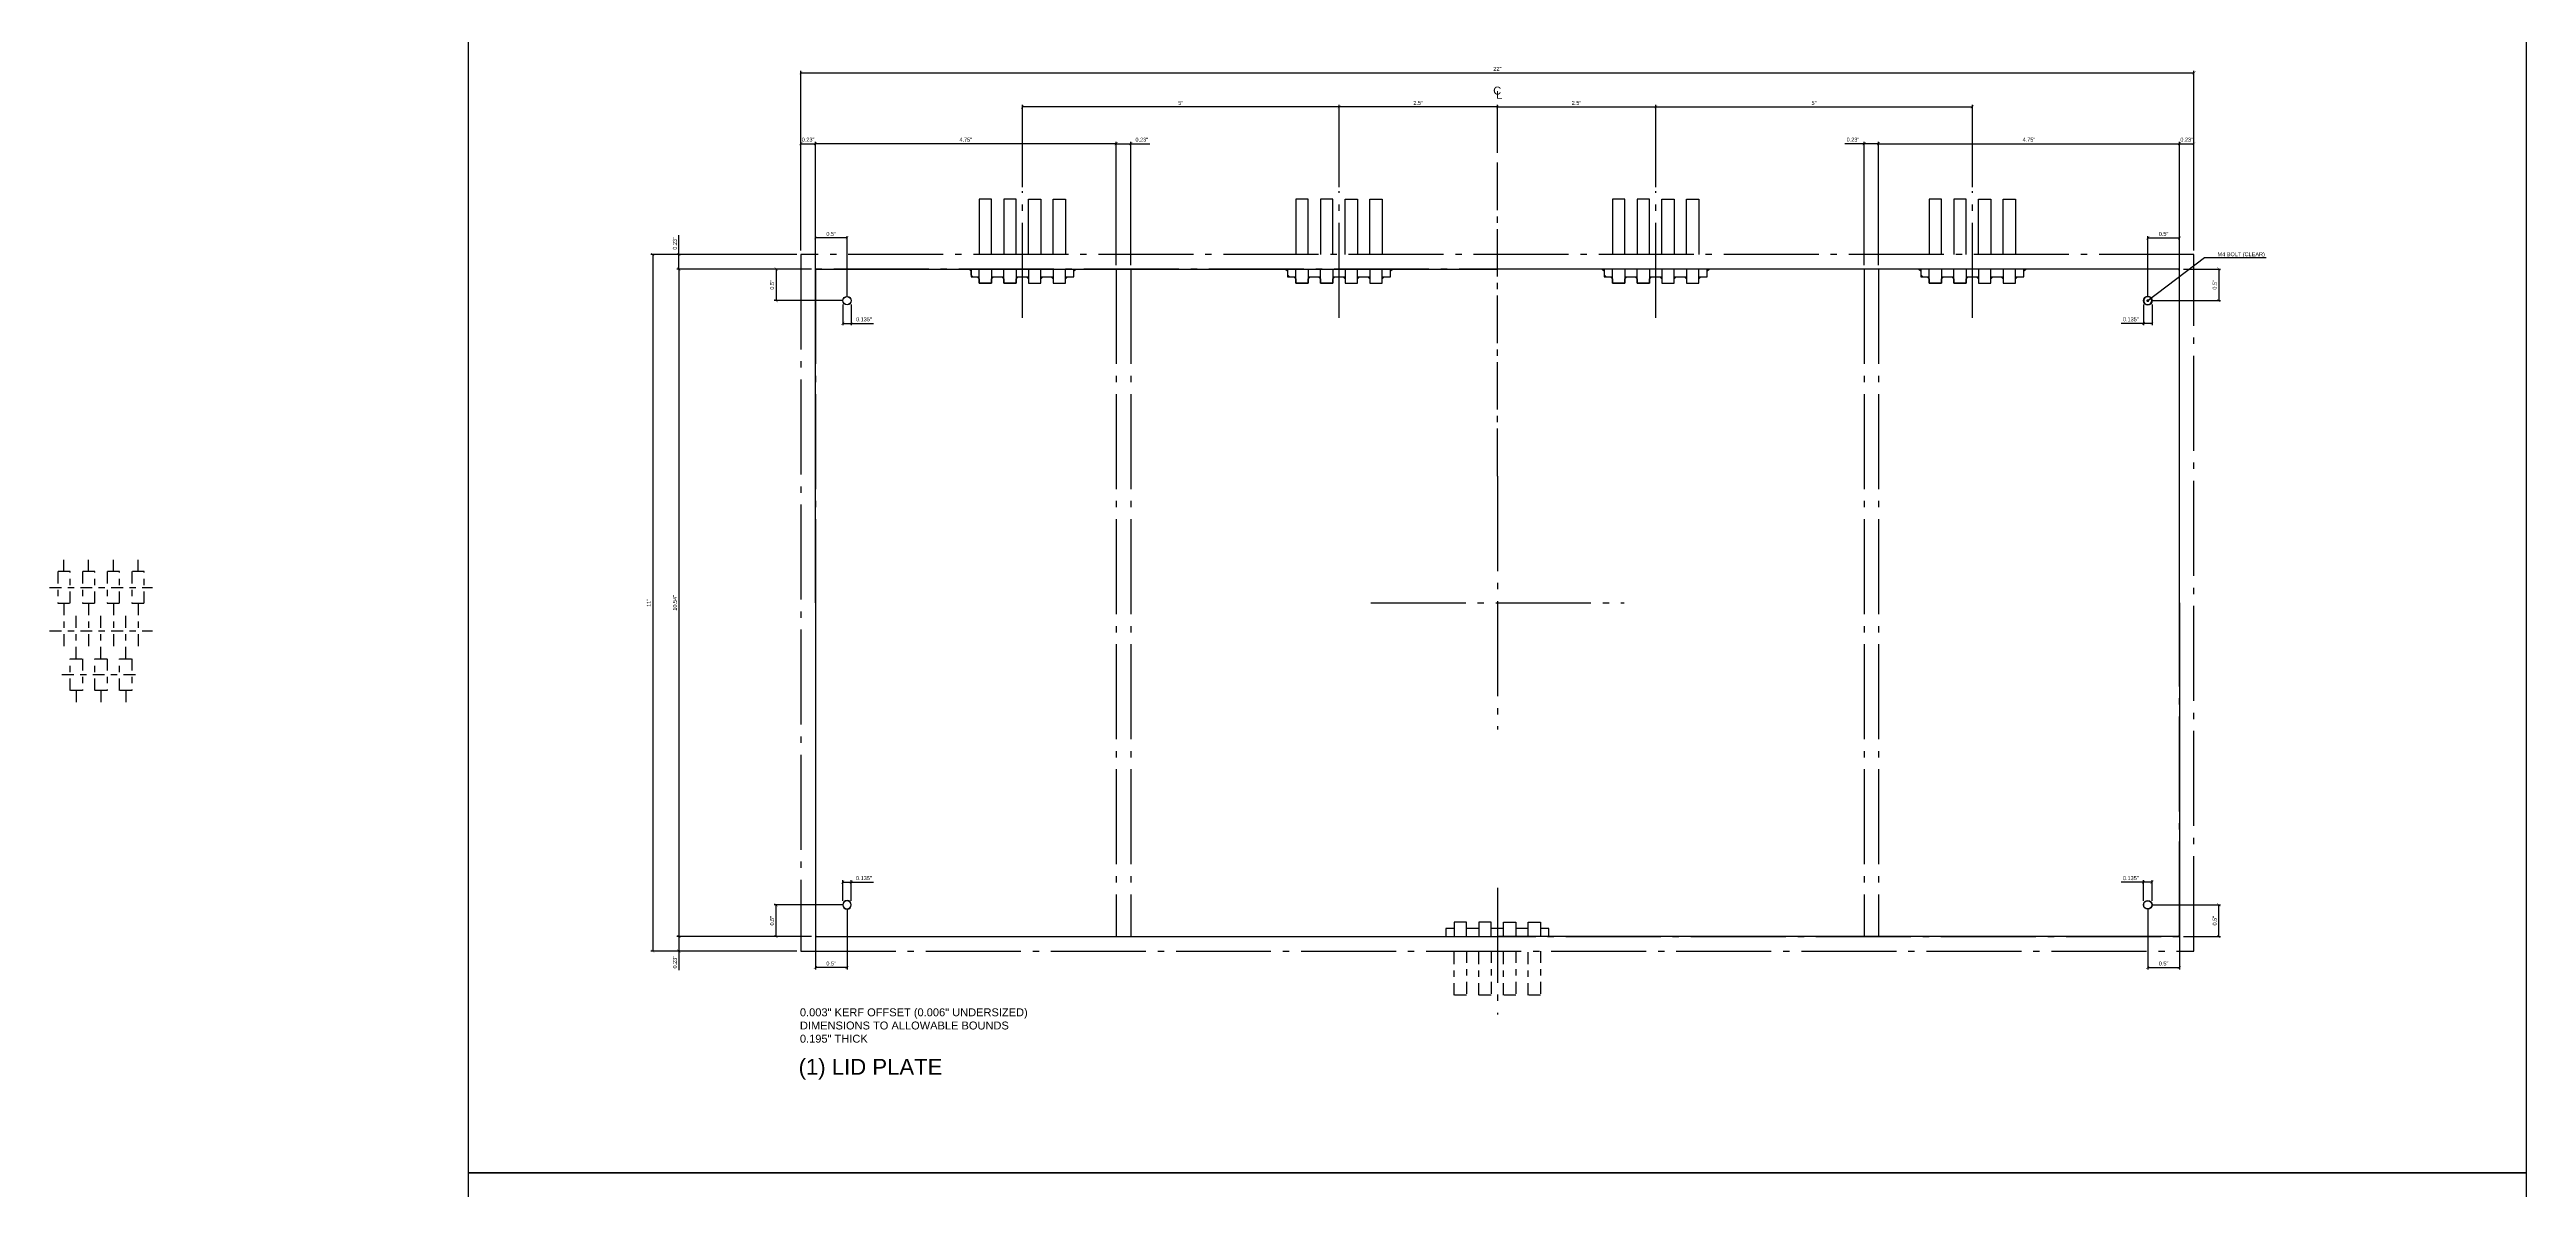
# Model space of a CAD drawing. Header units: inches. Extents: x -248 to 125, y -31 to 166.
# Drawn here: x -10.86 to 28.25, y 68.74 to 86.74 of the extents above; entities that cross this region are included whole.
import ezdxf

# ---------------------------------------------------------------- set-up
doc = ezdxf.new("R2010")
doc.units = ezdxf.units.IN
doc.header["$MEASUREMENT"] = 0
doc.linetypes.add('ACAD_ISO04W100', pattern=[30, 24, -3, 0, -3])
doc.layers.get('Defpoints').update_dxf_attribs({"color": 30})
doc.layers.add('ANNO', color=6, linetype='Continuous', lineweight=0)
doc.layers.add('CUT', color=1, linetype='Continuous')
doc.styles.get("Standard").update_dxf_attribs({"font": 'arial.ttf'})
doc.dimstyles.get("Standard").update_dxf_attribs({"dimtxt": 0.0625, "dimasz": 0.046875, "dimexe": 0.03125, "dimexo": 0.0625, "dimgap": 0.03125, "dimtad": 1, "dimdec": 4, "dimdsep": 46, "dimtxsty": 'Standard', "dimblk": 'ARCHTICK', "dimcen": 0.09, "dimadec": 0, "dimazin": 0, "dimtfac": 1, "dimtdec": 4, "dimtofl": 0, "dimtmove": 0, "dimatfit": 3, "dimldrblk": 'DOT', "dimfxl": 1, "dimtolj": 1, "dimtzin": 0, "dimarcsym": 0})

# ---------------------------------------------------------------- blocks, each defined once
blk = doc.blocks.new('TopLid_Quarter')
at = {"layer": 'CUT'}
blk.add_lwpolyline([(-10.77, 0), (-10.77, 5.23875, -0.41421356), (-10.73875, 5.27), (0, 5.27)], format="xyb", dxfattribs=at)
blk.add_circle((-10.27, 4.77), 0.0645, dxfattribs=at)
at = {"layer": 'Defpoints'}
blk.add_circle((-10.27, 4.77), 0.0675, dxfattribs=at)
blk = doc.blocks.new('TopLid')
at = {"layer": 'CUT'}
for points in [[(-8.34375, 5.27), (-8.3125, 5.23875), (-8.3125, 5.17625), (-8.28125, 5.145), (-8.21375, 5.145), (-8.1825, 5.11375), (-8.1825, 5.045), (-7.9875, 5.045), (-7.9875, 5.11375), (-7.95625, 5.145), (-7.82375, 5.145), (-7.7925, 5.11375), (-7.7925, 5.045), (-7.5975, 5.045), (-7.5975, 5.11375), (-7.56625, 5.145), (-7.43375, 5.145), (-7.4025, 5.11375), (-7.4025, 5.045), (-7.2075, 5.045), (-7.2075, 5.11375), (-7.17625, 5.145), (-7.04375, 5.145), (-7.0125, 5.11375), (-7.0125, 5.045), (-6.8175, 5.045), (-6.8175, 5.11375), (-6.78625, 5.145), (-6.6875, 5.145), (-6.6875, 5.23875), (-6.65625, 5.27)], [(-3.34375, 5.27), (-3.3125, 5.23875), (-3.3125, 5.17625), (-3.28125, 5.145), (-3.21375, 5.145), (-3.1825, 5.11375), (-3.1825, 5.045), (-2.9875, 5.045), (-2.9875, 5.11375), (-2.95625, 5.145), (-2.82375, 5.145), (-2.7925, 5.11375), (-2.7925, 5.045), (-2.5975, 5.045), (-2.5975, 5.11375), (-2.56625, 5.145), (-2.43375, 5.145), (-2.4025, 5.11375), (-2.4025, 5.045), (-2.2075, 5.045), (-2.2075, 5.11375), (-2.17625, 5.145), (-2.04375, 5.145), (-2.0125, 5.11375), (-2.0125, 5.045), (-1.8175, 5.045), (-1.8175, 5.11375), (-1.78625, 5.145), (-1.6875, 5.145), (-1.6875, 5.23875), (-1.65625, 5.27)], [(1.65625, 5.27), (1.6875, 5.23875), (1.6875, 5.17625), (1.71875, 5.145), (1.78625, 5.145), (1.8175, 5.11375), (1.8175, 5.045), (2.0125, 5.045), (2.0125, 5.11375), (2.04375, 5.145), (2.17625, 5.145), (2.2075, 5.11375), (2.2075, 5.045), (2.4025, 5.045), (2.4025, 5.11375), (2.43375, 5.145), (2.56625, 5.145), (2.5975, 5.11375), (2.5975, 5.045), (2.7925, 5.045), (2.7925, 5.11375), (2.82375, 5.145), (2.95625, 5.145), (2.9875, 5.11375), (2.9875, 5.045), (3.1825, 5.045), (3.1825, 5.11375), (3.21375, 5.145), (3.3125, 5.145), (3.3125, 5.23875), (3.34375, 5.27)], [(6.65625, 5.27), (6.6875, 5.23875), (6.6875, 5.17625), (6.71875, 5.145), (6.78625, 5.145), (6.8175, 5.11375), (6.8175, 5.045), (7.0125, 5.045), (7.0125, 5.11375), (7.04375, 5.145), (7.17625, 5.145), (7.2075, 5.11375), (7.2075, 5.045), (7.4025, 5.045), (7.4025, 5.11375), (7.43375, 5.145), (7.56625, 5.145), (7.5975, 5.11375), (7.5975, 5.045), (7.7925, 5.045), (7.7925, 5.11375), (7.82375, 5.145), (7.95625, 5.145), (7.9875, 5.11375), (7.9875, 5.045), (8.1825, 5.045), (8.1825, 5.11375), (8.21375, 5.145), (8.3125, 5.145), (8.3125, 5.23875), (8.34375, 5.27)]]:
    blk.add_lwpolyline(points, dxfattribs=at)
blk.add_blockref('TopLid_Quarter', (0, 0))
at = {"xscale": -1}
blk.add_blockref('TopLid_Quarter', (0, 0), dxfattribs=at)
at = {"xscale": -1, "rotation": 180}
blk.add_blockref('TopLid_Quarter', (0, 0), dxfattribs=at)
at = {"rotation": 180}
blk.add_blockref('TopLid_Quarter', (0, 0), dxfattribs=at)
blk = doc.blocks.new('Hinge_Elev')
at = {"layer": 'Defpoints', "linetype": 'ACAD_ISO04W100', "ltscale": 0.007812}
for p, q in [((-0.585, 0.9375), (-0.585, 1.1875)), ((-0.195, 0.9375), (-0.195, 1.1875)), ((0.195, 0.9375), (0.195, 1.1875)), ((0.585, 0.9375), (0.585, 1.1875)), ((-0.8125, 0.6875), (0.8125, 0.6875)), ((-0.585, 0.4375), (-0.585, -0.325)), ((-0.195, 0.4375), (-0.195, -0.325)), ((0.195, 0.4375), (0.195, -0.325)), ((0.585, 0.4375), (0.585, -0.325)), ((-0.8125, 0), (0.8125, 0)), ((-0.39, -0.4375), (-0.39, 0.325)), ((0, -0.4375), (0, 0.325)), ((0.39, -0.4375), (0.39, 0.325)), ((-0.6175, -0.6875), (0.6175, -0.6875)), ((-0.39, -0.9375), (-0.39, -1.1875)), ((0, -0.9375), (0, -1.1875)), ((0.39, -0.9375), (0.39, -1.1875))]:
    blk.add_line(p, q, dxfattribs=at)
for points in [[(-0.6825, 0.4375), (-0.4875, 0.4375), (-0.4875, 0.9375), (-0.6825, 0.9375), (-0.6825, 0.4375)], [(-0.2925, 0.4375), (-0.0975, 0.4375), (-0.0975, 0.9375), (-0.2925, 0.9375), (-0.2925, 0.4375)], [(0.0975, 0.4375), (0.2925, 0.4375), (0.2925, 0.9375), (0.0975, 0.9375), (0.0975, 0.4375)], [(0.4875, 0.4375), (0.6825, 0.4375), (0.6825, 0.9375), (0.4875, 0.9375), (0.4875, 0.4375)], [(-0.4875, -0.4375), (-0.2925, -0.4375), (-0.2925, -0.9375), (-0.4875, -0.9375), (-0.4875, -0.4375)], [(-0.0975, -0.4375), (0.0975, -0.4375), (0.0975, -0.9375), (-0.0975, -0.9375), (-0.0975, -0.4375)], [(0.2925, -0.4375), (0.4875, -0.4375), (0.4875, -0.9375), (0.2925, -0.9375), (0.2925, -0.4375)]]:
    blk.add_lwpolyline(points, dxfattribs=at)
blk = doc.blocks.new('Hinge_Plan')
at = {"layer": 'Defpoints', "linetype": 'ACAD_ISO04W100', "ltscale": 0.0625}
blk.add_line((0, -1), (0, 1), dxfattribs=at)
at = {"layer": 'Defpoints'}
for p, q in [((-0.812, -0.23), (-0.812, -0.355)), ((-0.812, -0.355), (-0.683, -0.355)), ((-0.488, -0.355), (-0.293, -0.355)), ((-0.098, -0.355), (0.097, -0.355)), ((0.292, -0.355), (0.487, -0.355)), ((0.682, -0.355), (0.813, -0.355)), ((0.813, -0.355), (0.813, -0.23))]:
    blk.add_line(p, q, dxfattribs=at)
for points in [[(-0.488, 0), (-0.488, 0.873), (-0.683, 0.873), (-0.683, 0)], [(-0.098, 0), (-0.098, 0.873), (-0.293, 0.873), (-0.293, 0)], [(0.097, 0), (0.097, 0.873), (0.292, 0.873), (0.292, 0)], [(0.487, 0), (0.487, 0.873), (0.682, 0.873), (0.682, 0)], [(-0.488, -0.23), (-0.488, -0.455), (-0.683, -0.455), (-0.683, -0.23)], [(-0.098, -0.23), (-0.098, -0.455), (-0.293, -0.455), (-0.293, -0.23)], [(0.097, -0.23), (0.097, -0.455), (0.292, -0.455), (0.292, -0.23)], [(0.487, -0.23), (0.487, -0.455), (0.682, -0.455), (0.682, -0.23)]]:
    blk.add_lwpolyline(points, dxfattribs=at)
blk = doc.blocks.new('Clasp_Plan')
at = {"layer": 'Defpoints', "linetype": 'ACAD_ISO04W100', "ltscale": 0.0625}
blk.add_line((0, 1), (0, -1), dxfattribs=at)
at = {"layer": 'Defpoints'}
for p, q in [((-0.683, 0.355), (-0.813, 0.355)), ((-0.813, 0.355), (-0.813, 0.23)), ((-0.293, 0.355), (-0.488, 0.355)), ((0.097, 0.355), (-0.098, 0.355)), ((0.487, 0.355), (0.292, 0.355)), ((0.812, 0.355), (0.682, 0.355)), ((0.812, 0.23), (0.812, 0.355))]:
    blk.add_line(p, q, dxfattribs=at)
for points in [[(-0.488, 0.23), (-0.488, 0.455), (-0.683, 0.455), (-0.683, 0.23)], [(-0.098, 0.23), (-0.098, 0.455), (-0.293, 0.455), (-0.293, 0.23)], [(0.097, 0.23), (0.097, 0.455), (0.292, 0.455), (0.292, 0.23)], [(0.487, 0.23), (0.487, 0.455), (0.682, 0.455), (0.682, 0.23)]]:
    blk.add_lwpolyline(points, dxfattribs=at)
at = {"layer": 'Defpoints', "linetype": 'ACAD_ISO04W100', "ltscale": 0.007812}
for points in [[(-0.488, 0), (-0.488, -0.695), (-0.683, -0.695), (-0.683, 0)], [(-0.098, 0), (-0.098, -0.695), (-0.293, -0.695), (-0.293, 0)], [(0.292, 0), (0.292, -0.695), (0.097, -0.695), (0.097, 0)], [(0.682, 0), (0.682, -0.695), (0.487, -0.695), (0.487, 0)]]:
    blk.add_lwpolyline(points, dxfattribs=at)
blk = doc.blocks.new('BoxOutline')
at = {"layer": 'Defpoints', "linetype": 'ACAD_ISO04W100', "ltscale": 0.0625}
for p, q in [((-17.02, -0.23), (-17.02, -10.77)), ((-16.79, -0.23), (-16.79, -10.77)), ((-5.21, -0.23), (-5.21, -10.77)), ((-4.98, -0.23), (-4.98, -10.77)), ((-11, -3.5), (-11, -7.5)), ((-13, -5.5), (-9, -5.5))]:
    blk.add_line(p, q, dxfattribs=at)
for points in [[(-22, -11), (0, -11), (0, 0), (-22, 0)], [(-21.77, -10.77), (-0.23, -10.77), (-0.23, -0.23), (-21.77, -0.23)]]:
    blk.add_lwpolyline(points, close=True, dxfattribs=at)
for name, p in [('Hinge_Plan', (-18.5, 0)), ('Hinge_Plan', (-13.5, 0)), ('Hinge_Plan', (-8.5, 0)), ('Hinge_Plan', (-3.5, 0)), ('Clasp_Plan', (-11, -11))]:
    blk.add_blockref(name, p)
blk = doc.blocks.new('_ArchTick')
at = {"color": 0, "linetype": 'ByBlock', "const_width": 0.15}
blk.add_lwpolyline([(-0.5, -0.5), (0.5, 0.5)], dxfattribs=at)
blk = doc.blocks.new('_Dot')
at = {"color": 0, "linetype": 'ByBlock', "lineweight": -2}
blk.add_line((-0.5, 0), (-1, 0), dxfattribs=at)
at = {"color": 0, "linetype": 'ByBlock', "const_width": 0.5}
blk.add_lwpolyline([(-0.25, 0, 1), (0.25, 0, 1)], format="xyb", close=True, dxfattribs=at)
blk = doc.blocks.new('*D974')
at = {"layer": 'ANNO', "color": 0, "lineweight": -2, "transparency": 16777216}
for p, q in [((22.27, 82.832), (22.27, 83.791)), ((22.27, 83.76), (22.77, 83.76)), ((22.77, 82.832), (22.77, 83.791))]:
    blk.add_line(p, q, dxfattribs=at)
at = {"layer": 'Defpoints', "color": 0, "transparency": 16777216}
for p in [(22.77, 83.76), (22.27, 82.77), (22.77, 82.77)]:
    blk.add_point(p, dxfattribs=at)
at = {"layer": 'ANNO', "color": 0, "lineweight": -2, "transparency": 16777216, "xscale": 0.046875, "yscale": 0.046875, "zscale": 0.046875, "rotation": 180}
blk.add_blockref('_ArchTick', (22.27, 83.76), dxfattribs=at)
at = {"layer": 'ANNO', "color": 0, "lineweight": -2, "transparency": 16777216, "xscale": 0.046875, "yscale": 0.046875, "zscale": 0.046875}
blk.add_blockref('_ArchTick', (22.77, 83.76), dxfattribs=at)
at = {"layer": 'ANNO', "color": 0, "transparency": 16777216, "insert": (22.52, 83.823), "char_height": 0.0625, "attachment_point": 5}
blk.add_mtext('\\A1;0.5"', dxfattribs=at)
blk = doc.blocks.new('*D973')
at = {"layer": 'ANNO', "color": 0, "lineweight": -2, "transparency": 16777216}
for p, q in [((22.832, 83.27), (23.421, 83.27)), ((23.39, 83.27), (23.39, 82.77)), ((22.332, 82.77), (23.421, 82.77))]:
    blk.add_line(p, q, dxfattribs=at)
at = {"layer": 'Defpoints', "color": 0, "transparency": 16777216}
for p in [(22.77, 83.27), (22.27, 82.77), (23.39, 82.77)]:
    blk.add_point(p, dxfattribs=at)
at = {"layer": 'ANNO', "color": 0, "lineweight": -2, "transparency": 16777216, "xscale": 0.046875, "yscale": 0.046875, "zscale": 0.046875}
for p, rotation in [((23.39, 83.27), 90), ((23.39, 82.77), 270)]:
    blk.add_blockref('_ArchTick', p, dxfattribs=dict(at, rotation=rotation))
at = {"layer": 'ANNO', "color": 0, "transparency": 16777216, "insert": (23.327, 83.02), "char_height": 0.0625, "attachment_point": 5, "rotation": 90}
blk.add_mtext('\\A1;0.5"', dxfattribs=at)
blk = doc.blocks.new('*D976')
at = {"layer": 'ANNO', "color": 0, "lineweight": -2, "transparency": 16777216}
for p, q in [((22.202, 82.707), (22.202, 82.381)), ((22.337, 82.707), (22.337, 82.381)), ((22.202, 82.412), (21.851, 82.412)), ((22.337, 82.412), (22.202, 82.412))]:
    blk.add_line(p, q, dxfattribs=at)
at = {"layer": 'Defpoints', "color": 0, "transparency": 16777216}
for p in [(22.202, 82.77), (22.337, 82.77), (22.202, 82.412)]:
    blk.add_point(p, dxfattribs=at)
at = {"layer": 'ANNO', "color": 0, "lineweight": -2, "transparency": 16777216, "xscale": 0.046875, "yscale": 0.046875, "zscale": 0.046875, "rotation": 180}
blk.add_blockref('_ArchTick', (22.202, 82.412), dxfattribs=at)
at = {"layer": 'ANNO', "color": 0, "lineweight": -2, "transparency": 16777216, "xscale": 0.046875, "yscale": 0.046875, "zscale": 0.046875}
blk.add_blockref('_ArchTick', (22.337, 82.412), dxfattribs=at)
at = {"layer": 'ANNO', "color": 0, "transparency": 16777216, "insert": (22.003, 82.475), "char_height": 0.0625, "attachment_point": 5}
blk.add_mtext('\\A1;0.135"', dxfattribs=at)
blk = doc.blocks.new('*D977')
at = {"layer": 'ANNO', "color": 0, "lineweight": -2, "transparency": 16777216}
for p, q in [((1.23, 82.832), (1.23, 83.791)), ((1.73, 83.76), (1.23, 83.76)), ((1.73, 82.832), (1.73, 83.791))]:
    blk.add_line(p, q, dxfattribs=at)
at = {"layer": 'Defpoints', "color": 0, "transparency": 16777216}
for p in [(1.23, 83.76), (1.23, 82.77), (1.73, 82.77)]:
    blk.add_point(p, dxfattribs=at)
at = {"layer": 'ANNO', "color": 0, "lineweight": -2, "transparency": 16777216, "xscale": 0.046875, "yscale": 0.046875, "zscale": 0.046875, "rotation": 180}
blk.add_blockref('_ArchTick', (1.23, 83.76), dxfattribs=at)
at = {"layer": 'ANNO', "color": 0, "lineweight": -2, "transparency": 16777216, "xscale": 0.046875, "yscale": 0.046875, "zscale": 0.046875}
blk.add_blockref('_ArchTick', (1.73, 83.76), dxfattribs=at)
at = {"layer": 'ANNO', "color": 0, "transparency": 16777216, "insert": (1.48, 83.823), "char_height": 0.0625, "attachment_point": 5}
blk.add_mtext('\\A1;0.5"', dxfattribs=at)
blk = doc.blocks.new('*D978')
at = {"layer": 'ANNO', "color": 0, "lineweight": -2, "transparency": 16777216}
for p, q in [((1.168, 83.27), (0.579, 83.27)), ((0.61, 83.27), (0.61, 82.77)), ((1.668, 82.77), (0.579, 82.77))]:
    blk.add_line(p, q, dxfattribs=at)
at = {"layer": 'Defpoints', "color": 0, "transparency": 16777216}
for p in [(1.23, 83.27), (0.61, 82.77), (1.73, 82.77)]:
    blk.add_point(p, dxfattribs=at)
at = {"layer": 'ANNO', "color": 0, "lineweight": -2, "transparency": 16777216, "xscale": 0.046875, "yscale": 0.046875, "zscale": 0.046875}
for p, rotation in [((0.61, 83.27), 90), ((0.61, 82.77), 270)]:
    blk.add_blockref('_ArchTick', p, dxfattribs=dict(at, rotation=rotation))
at = {"layer": 'ANNO', "color": 0, "transparency": 16777216, "insert": (0.547, 83.02), "char_height": 0.0625, "attachment_point": 5, "rotation": 90}
blk.add_mtext('\\A1;0.5"', dxfattribs=at)
blk = doc.blocks.new('*D979')
at = {"layer": 'ANNO', "color": 0, "lineweight": -2, "transparency": 16777216}
for p, q in [((1.663, 82.707), (1.663, 82.381)), ((1.798, 82.707), (1.798, 82.381)), ((1.663, 82.412), (1.798, 82.412)), ((1.798, 82.412), (2.149, 82.412))]:
    blk.add_line(p, q, dxfattribs=at)
at = {"layer": 'Defpoints', "color": 0, "transparency": 16777216}
for p in [(1.663, 82.77), (1.798, 82.77), (1.798, 82.412)]:
    blk.add_point(p, dxfattribs=at)
at = {"layer": 'ANNO', "color": 0, "lineweight": -2, "transparency": 16777216, "xscale": 0.046875, "yscale": 0.046875, "zscale": 0.046875, "rotation": 180}
blk.add_blockref('_ArchTick', (1.663, 82.412), dxfattribs=at)
at = {"layer": 'ANNO', "color": 0, "lineweight": -2, "transparency": 16777216, "xscale": 0.046875, "yscale": 0.046875, "zscale": 0.046875}
blk.add_blockref('_ArchTick', (1.798, 82.412), dxfattribs=at)
at = {"layer": 'ANNO', "color": 0, "transparency": 16777216, "insert": (1.997, 82.475), "char_height": 0.0625, "attachment_point": 5}
blk.add_mtext('\\A1;0.135"', dxfattribs=at)
blk = doc.blocks.new('*D980')
at = {"layer": 'ANNO', "color": 0, "lineweight": -2, "transparency": 16777216}
for p, q in [((22.27, 73.168), (22.27, 72.209)), ((22.77, 73.168), (22.77, 72.209)), ((22.27, 72.24), (22.77, 72.24))]:
    blk.add_line(p, q, dxfattribs=at)
at = {"layer": 'Defpoints', "color": 0, "transparency": 16777216}
for p in [(22.27, 73.23), (22.77, 73.23), (22.77, 72.24)]:
    blk.add_point(p, dxfattribs=at)
at = {"layer": 'ANNO', "color": 0, "lineweight": -2, "transparency": 16777216, "xscale": 0.046875, "yscale": 0.046875, "zscale": 0.046875, "rotation": 180}
blk.add_blockref('_ArchTick', (22.27, 72.24), dxfattribs=at)
at = {"layer": 'ANNO', "color": 0, "lineweight": -2, "transparency": 16777216, "xscale": 0.046875, "yscale": 0.046875, "zscale": 0.046875}
blk.add_blockref('_ArchTick', (22.77, 72.24), dxfattribs=at)
at = {"layer": 'ANNO', "color": 0, "transparency": 16777216, "insert": (22.52, 72.303), "char_height": 0.0625, "attachment_point": 5}
blk.add_mtext('\\A1;0.5"', dxfattribs=at)
blk = doc.blocks.new('*D981')
at = {"layer": 'ANNO', "color": 0, "lineweight": -2, "transparency": 16777216}
for p, q in [((22.332, 73.23), (23.421, 73.23)), ((23.39, 72.73), (23.39, 73.23)), ((22.832, 72.73), (23.421, 72.73))]:
    blk.add_line(p, q, dxfattribs=at)
at = {"layer": 'Defpoints', "color": 0, "transparency": 16777216}
for p in [(22.27, 73.23), (23.39, 73.23), (22.77, 72.73)]:
    blk.add_point(p, dxfattribs=at)
at = {"layer": 'ANNO', "color": 0, "lineweight": -2, "transparency": 16777216, "xscale": 0.046875, "yscale": 0.046875, "zscale": 0.046875}
for p, rotation in [((23.39, 73.23), 90), ((23.39, 72.73), 270)]:
    blk.add_blockref('_ArchTick', p, dxfattribs=dict(at, rotation=rotation))
at = {"layer": 'ANNO', "color": 0, "transparency": 16777216, "insert": (23.327, 72.98), "char_height": 0.0625, "attachment_point": 5, "rotation": 90}
blk.add_mtext('\\A1;0.5"', dxfattribs=at)
blk = doc.blocks.new('*D982')
at = {"layer": 'ANNO', "color": 0, "lineweight": -2, "transparency": 16777216}
for p, q in [((22.202, 73.588), (21.851, 73.588)), ((22.202, 73.293), (22.202, 73.619)), ((22.337, 73.588), (22.202, 73.588)), ((22.337, 73.293), (22.337, 73.619))]:
    blk.add_line(p, q, dxfattribs=at)
at = {"layer": 'Defpoints', "color": 0, "transparency": 16777216}
for p in [(22.202, 73.588), (22.202, 73.23), (22.337, 73.23)]:
    blk.add_point(p, dxfattribs=at)
at = {"layer": 'ANNO', "color": 0, "lineweight": -2, "transparency": 16777216, "xscale": 0.046875, "yscale": 0.046875, "zscale": 0.046875, "rotation": 180}
blk.add_blockref('_ArchTick', (22.202, 73.588), dxfattribs=at)
at = {"layer": 'ANNO', "color": 0, "lineweight": -2, "transparency": 16777216, "xscale": 0.046875, "yscale": 0.046875, "zscale": 0.046875}
blk.add_blockref('_ArchTick', (22.337, 73.588), dxfattribs=at)
at = {"layer": 'ANNO', "color": 0, "transparency": 16777216, "insert": (22.003, 73.651), "char_height": 0.0625, "attachment_point": 5}
blk.add_mtext('\\A1;0.135"', dxfattribs=at)
blk = doc.blocks.new('*D983')
at = {"layer": 'ANNO', "color": 0, "lineweight": -2, "transparency": 16777216}
for p, q in [((1.23, 73.168), (1.23, 72.209)), ((1.73, 73.168), (1.73, 72.209)), ((1.73, 72.24), (1.23, 72.24))]:
    blk.add_line(p, q, dxfattribs=at)
at = {"layer": 'Defpoints', "color": 0, "transparency": 16777216}
for p in [(1.23, 73.23), (1.73, 73.23), (1.23, 72.24)]:
    blk.add_point(p, dxfattribs=at)
at = {"layer": 'ANNO', "color": 0, "lineweight": -2, "transparency": 16777216, "xscale": 0.046875, "yscale": 0.046875, "zscale": 0.046875, "rotation": 180}
blk.add_blockref('_ArchTick', (1.23, 72.24), dxfattribs=at)
at = {"layer": 'ANNO', "color": 0, "lineweight": -2, "transparency": 16777216, "xscale": 0.046875, "yscale": 0.046875, "zscale": 0.046875}
blk.add_blockref('_ArchTick', (1.73, 72.24), dxfattribs=at)
at = {"layer": 'ANNO', "color": 0, "transparency": 16777216, "insert": (1.48, 72.303), "char_height": 0.0625, "attachment_point": 5}
blk.add_mtext('\\A1;0.5"', dxfattribs=at)
blk = doc.blocks.new('*D984')
at = {"layer": 'ANNO', "color": 0, "lineweight": -2, "transparency": 16777216}
for p, q in [((1.668, 73.23), (0.579, 73.23)), ((0.61, 72.73), (0.61, 73.23)), ((1.168, 72.73), (0.579, 72.73))]:
    blk.add_line(p, q, dxfattribs=at)
at = {"layer": 'Defpoints', "color": 0, "transparency": 16777216}
for p in [(0.61, 73.23), (1.73, 73.23), (1.23, 72.73)]:
    blk.add_point(p, dxfattribs=at)
at = {"layer": 'ANNO', "color": 0, "lineweight": -2, "transparency": 16777216, "xscale": 0.046875, "yscale": 0.046875, "zscale": 0.046875}
for p, rotation in [((0.61, 73.23), 90), ((0.61, 72.73), 270)]:
    blk.add_blockref('_ArchTick', p, dxfattribs=dict(at, rotation=rotation))
at = {"layer": 'ANNO', "color": 0, "transparency": 16777216, "insert": (0.547, 72.98), "char_height": 0.0625, "attachment_point": 5, "rotation": 90}
blk.add_mtext('\\A1;0.5"', dxfattribs=at)
blk = doc.blocks.new('*D985')
at = {"layer": 'ANNO', "color": 0, "lineweight": -2, "transparency": 16777216}
for p, q in [((1.663, 73.293), (1.663, 73.619)), ((1.663, 73.588), (1.798, 73.588)), ((1.798, 73.293), (1.798, 73.619)), ((1.798, 73.588), (2.149, 73.588))]:
    blk.add_line(p, q, dxfattribs=at)
at = {"layer": 'Defpoints', "color": 0, "transparency": 16777216}
for p in [(1.798, 73.588), (1.663, 73.23), (1.798, 73.23)]:
    blk.add_point(p, dxfattribs=at)
at = {"layer": 'ANNO', "color": 0, "lineweight": -2, "transparency": 16777216, "xscale": 0.046875, "yscale": 0.046875, "zscale": 0.046875, "rotation": 180}
blk.add_blockref('_ArchTick', (1.663, 73.588), dxfattribs=at)
at = {"layer": 'ANNO', "color": 0, "lineweight": -2, "transparency": 16777216, "xscale": 0.046875, "yscale": 0.046875, "zscale": 0.046875}
blk.add_blockref('_ArchTick', (1.798, 73.588), dxfattribs=at)
at = {"layer": 'ANNO', "color": 0, "transparency": 16777216, "insert": (1.997, 73.651), "char_height": 0.0625, "attachment_point": 5}
blk.add_mtext('\\A1;0.135"', dxfattribs=at)
blk = doc.blocks.new('CL')
at = {"layer": 'ANNO', "char_height": 0.125, "attachment_point": 5, "rotation": 90}
for s, insert in [('C', (0.152, -0.003)), ('L', (0.219, 0.029))]:
    blk.add_mtext_dynamic_manual_height_columns(s, width=0.125, gutter_width=1, heights=[0], dxfattribs=dict(at, insert=insert))
blk = doc.blocks.new('*D1014')
at = {"layer": 'ANNO', "color": 0, "lineweight": -2, "transparency": 16777216}
for p, q in [((1, 83.562), (1, 86.398)), ((1, 86.367), (23, 86.367)), ((23, 83.562), (23, 86.398))]:
    blk.add_line(p, q, dxfattribs=at)
at = {"layer": 'Defpoints', "color": 0, "transparency": 16777216}
for p in [(23, 86.367), (1, 83.5), (23, 83.5)]:
    blk.add_point(p, dxfattribs=at)
at = {"layer": 'ANNO', "color": 0, "lineweight": -2, "transparency": 16777216, "xscale": 0.046875, "yscale": 0.046875, "zscale": 0.046875, "rotation": 180}
blk.add_blockref('_ArchTick', (1, 86.367), dxfattribs=at)
at = {"layer": 'ANNO', "color": 0, "lineweight": -2, "transparency": 16777216, "xscale": 0.046875, "yscale": 0.046875, "zscale": 0.046875}
blk.add_blockref('_ArchTick', (23, 86.367), dxfattribs=at)
at = {"layer": 'ANNO', "color": 0, "transparency": 16777216, "insert": (12, 86.43), "char_height": 0.0625, "attachment_point": 5}
blk.add_mtext('\\A1;22"', dxfattribs=at)
blk = doc.blocks.new('*D1015')
at = {"layer": 'ANNO', "color": 0, "lineweight": -2, "transparency": 16777216}
for p, q in [((1, 83.562), (1, 85.28)), ((1.23, 83.332), (1.23, 85.28)), ((1, 85.249), (1.23, 85.249))]:
    blk.add_line(p, q, dxfattribs=at)
at = {"layer": 'Defpoints', "color": 0, "transparency": 16777216}
for p in [(1.23, 85.249), (1, 83.5), (1.23, 83.27)]:
    blk.add_point(p, dxfattribs=at)
at = {"layer": 'ANNO', "color": 0, "lineweight": -2, "transparency": 16777216, "xscale": 0.046875, "yscale": 0.046875, "zscale": 0.046875, "rotation": 180}
blk.add_blockref('_ArchTick', (1, 85.249), dxfattribs=at)
at = {"layer": 'ANNO', "color": 0, "lineweight": -2, "transparency": 16777216, "xscale": 0.046875, "yscale": 0.046875, "zscale": 0.046875}
blk.add_blockref('_ArchTick', (1.23, 85.249), dxfattribs=at)
at = {"layer": 'ANNO', "color": 0, "transparency": 16777216, "insert": (1.115, 85.312), "char_height": 0.0625, "attachment_point": 5}
blk.add_mtext('\\A1;0.23"', dxfattribs=at)
blk = doc.blocks.new('*D1008')
at = {"layer": 'ANNO', "color": 0, "lineweight": -2, "transparency": 16777216}
for p, q in [((22.77, 83.332), (22.77, 85.28)), ((23, 83.562), (23, 85.28)), ((22.77, 85.249), (23, 85.249))]:
    blk.add_line(p, q, dxfattribs=at)
at = {"layer": 'Defpoints', "color": 0, "transparency": 16777216}
for p in [(23, 85.249), (23, 83.5), (22.77, 83.27)]:
    blk.add_point(p, dxfattribs=at)
at = {"layer": 'ANNO', "color": 0, "lineweight": -2, "transparency": 16777216, "xscale": 0.046875, "yscale": 0.046875, "zscale": 0.046875, "rotation": 180}
blk.add_blockref('_ArchTick', (22.77, 85.249), dxfattribs=at)
at = {"layer": 'ANNO', "color": 0, "lineweight": -2, "transparency": 16777216, "xscale": 0.046875, "yscale": 0.046875, "zscale": 0.046875}
blk.add_blockref('_ArchTick', (23, 85.249), dxfattribs=at)
at = {"layer": 'ANNO', "color": 0, "transparency": 16777216, "insert": (22.885, 85.312), "char_height": 0.0625, "attachment_point": 5}
blk.add_mtext('\\A1;0.23"', dxfattribs=at)
blk = doc.blocks.new('*D1011')
at = {"layer": 'ANNO', "color": 0, "lineweight": -2, "transparency": 16777216}
for p, q in [((9.5, 84.562), (9.5, 85.86)), ((12, 85.829), (9.5, 85.829)), ((12, 85.105), (12, 85.86))]:
    blk.add_line(p, q, dxfattribs=at)
at = {"layer": 'Defpoints', "color": 0, "transparency": 16777216}
for p in [(9.5, 85.829), (12, 85.043), (9.5, 84.5)]:
    blk.add_point(p, dxfattribs=at)
at = {"layer": 'ANNO', "color": 0, "lineweight": -2, "transparency": 16777216, "xscale": 0.046875, "yscale": 0.046875, "zscale": 0.046875, "rotation": 180}
blk.add_blockref('_ArchTick', (9.5, 85.829), dxfattribs=at)
at = {"layer": 'ANNO', "color": 0, "lineweight": -2, "transparency": 16777216, "xscale": 0.046875, "yscale": 0.046875, "zscale": 0.046875}
blk.add_blockref('_ArchTick', (12, 85.829), dxfattribs=at)
at = {"layer": 'ANNO', "color": 0, "transparency": 16777216, "insert": (10.75, 85.892), "char_height": 0.0625, "attachment_point": 5}
blk.add_mtext('\\A1;2.5"', dxfattribs=at)
blk = doc.blocks.new('*D1012')
at = {"layer": 'ANNO', "color": 0, "lineweight": -2, "transparency": 16777216}
for p, q in [((4.5, 84.562), (4.5, 85.86)), ((9.5, 85.829), (4.5, 85.829)), ((9.5, 84.562), (9.5, 85.86))]:
    blk.add_line(p, q, dxfattribs=at)
at = {"layer": 'Defpoints', "color": 0, "transparency": 16777216}
for p in [(4.5, 85.829), (4.5, 84.5), (9.5, 84.5)]:
    blk.add_point(p, dxfattribs=at)
at = {"layer": 'ANNO', "color": 0, "lineweight": -2, "transparency": 16777216, "xscale": 0.046875, "yscale": 0.046875, "zscale": 0.046875, "rotation": 180}
blk.add_blockref('_ArchTick', (4.5, 85.829), dxfattribs=at)
at = {"layer": 'ANNO', "color": 0, "lineweight": -2, "transparency": 16777216, "xscale": 0.046875, "yscale": 0.046875, "zscale": 0.046875}
blk.add_blockref('_ArchTick', (9.5, 85.829), dxfattribs=at)
at = {"layer": 'ANNO', "color": 0, "transparency": 16777216, "insert": (7, 85.892), "char_height": 0.0625, "attachment_point": 5}
blk.add_mtext('\\A1;5"', dxfattribs=at)
blk = doc.blocks.new('*D1003')
at = {"layer": 'ANNO', "color": 0, "lineweight": -2, "transparency": 16777216}
for p, q in [((12, 85.105), (12, 85.86)), ((12, 85.829), (14.5, 85.829)), ((14.5, 84.562), (14.5, 85.86))]:
    blk.add_line(p, q, dxfattribs=at)
at = {"layer": 'Defpoints', "color": 0, "transparency": 16777216}
for p in [(14.5, 85.829), (12, 85.043), (14.5, 84.5)]:
    blk.add_point(p, dxfattribs=at)
at = {"layer": 'ANNO', "color": 0, "lineweight": -2, "transparency": 16777216, "xscale": 0.046875, "yscale": 0.046875, "zscale": 0.046875, "rotation": 180}
blk.add_blockref('_ArchTick', (12, 85.829), dxfattribs=at)
at = {"layer": 'ANNO', "color": 0, "lineweight": -2, "transparency": 16777216, "xscale": 0.046875, "yscale": 0.046875, "zscale": 0.046875}
blk.add_blockref('_ArchTick', (14.5, 85.829), dxfattribs=at)
at = {"layer": 'ANNO', "color": 0, "transparency": 16777216, "insert": (13.25, 85.892), "char_height": 0.0625, "attachment_point": 5}
blk.add_mtext('\\A1;2.5"', dxfattribs=at)
blk = doc.blocks.new('*D1004')
at = {"layer": 'ANNO', "color": 0, "lineweight": -2, "transparency": 16777216}
for p, q in [((14.5, 84.562), (14.5, 85.86)), ((14.5, 85.829), (19.5, 85.829)), ((19.5, 84.562), (19.5, 85.86))]:
    blk.add_line(p, q, dxfattribs=at)
at = {"layer": 'Defpoints', "color": 0, "transparency": 16777216}
for p in [(19.5, 85.829), (14.5, 84.5), (19.5, 84.5)]:
    blk.add_point(p, dxfattribs=at)
at = {"layer": 'ANNO', "color": 0, "lineweight": -2, "transparency": 16777216, "xscale": 0.046875, "yscale": 0.046875, "zscale": 0.046875, "rotation": 180}
blk.add_blockref('_ArchTick', (14.5, 85.829), dxfattribs=at)
at = {"layer": 'ANNO', "color": 0, "lineweight": -2, "transparency": 16777216, "xscale": 0.046875, "yscale": 0.046875, "zscale": 0.046875}
blk.add_blockref('_ArchTick', (19.5, 85.829), dxfattribs=at)
at = {"layer": 'ANNO', "color": 0, "transparency": 16777216, "insert": (17, 85.892), "char_height": 0.0625, "attachment_point": 5}
blk.add_mtext('\\A1;5"', dxfattribs=at)
blk = doc.blocks.new('*D1013')
at = {"layer": 'ANNO', "color": 0, "lineweight": -2, "transparency": 16777216}
for p, q in [((5.98, 83.332), (5.98, 85.28)), ((6.21, 83.332), (6.21, 85.28)), ((5.98, 85.249), (6.21, 85.249)), ((6.21, 85.249), (6.513, 85.249))]:
    blk.add_line(p, q, dxfattribs=at)
at = {"layer": 'Defpoints', "color": 0, "transparency": 16777216}
for p in [(6.21, 85.249), (5.98, 83.27), (6.21, 83.27)]:
    blk.add_point(p, dxfattribs=at)
at = {"layer": 'ANNO', "color": 0, "lineweight": -2, "transparency": 16777216, "xscale": 0.046875, "yscale": 0.046875, "zscale": 0.046875, "rotation": 180}
blk.add_blockref('_ArchTick', (5.98, 85.249), dxfattribs=at)
at = {"layer": 'ANNO', "color": 0, "lineweight": -2, "transparency": 16777216, "xscale": 0.046875, "yscale": 0.046875, "zscale": 0.046875}
blk.add_blockref('_ArchTick', (6.21, 85.249), dxfattribs=at)
at = {"layer": 'ANNO', "color": 0, "transparency": 16777216, "insert": (6.385, 85.312), "char_height": 0.0625, "attachment_point": 5}
blk.add_mtext('\\A1;0.23"', dxfattribs=at)
blk = doc.blocks.new('*D1005')
at = {"layer": 'ANNO', "color": 0, "lineweight": -2, "transparency": 16777216}
for p, q in [((1.23, 83.332), (1.23, 85.28)), ((5.98, 83.332), (5.98, 85.28)), ((5.98, 85.249), (1.23, 85.249))]:
    blk.add_line(p, q, dxfattribs=at)
at = {"layer": 'Defpoints', "color": 0, "transparency": 16777216}
for p in [(1.23, 85.249), (1.23, 83.27), (5.98, 83.27)]:
    blk.add_point(p, dxfattribs=at)
at = {"layer": 'ANNO', "color": 0, "lineweight": -2, "transparency": 16777216, "xscale": 0.046875, "yscale": 0.046875, "zscale": 0.046875, "rotation": 180}
blk.add_blockref('_ArchTick', (1.23, 85.249), dxfattribs=at)
at = {"layer": 'ANNO', "color": 0, "lineweight": -2, "transparency": 16777216, "xscale": 0.046875, "yscale": 0.046875, "zscale": 0.046875}
blk.add_blockref('_ArchTick', (5.98, 85.249), dxfattribs=at)
at = {"layer": 'ANNO', "color": 0, "transparency": 16777216, "insert": (3.605, 85.312), "char_height": 0.0625, "attachment_point": 5}
blk.add_mtext('\\A1;4.75"', dxfattribs=at)
blk = doc.blocks.new('*D1006')
at = {"layer": 'ANNO', "color": 0, "lineweight": -2, "transparency": 16777216}
for p, q in [((17.79, 83.332), (17.79, 85.28)), ((18.02, 83.332), (18.02, 85.28)), ((17.79, 85.249), (17.487, 85.249)), ((18.02, 85.249), (17.79, 85.249))]:
    blk.add_line(p, q, dxfattribs=at)
at = {"layer": 'Defpoints', "color": 0, "transparency": 16777216}
for p in [(17.79, 85.249), (17.79, 83.27), (18.02, 83.27)]:
    blk.add_point(p, dxfattribs=at)
at = {"layer": 'ANNO', "color": 0, "lineweight": -2, "transparency": 16777216, "xscale": 0.046875, "yscale": 0.046875, "zscale": 0.046875, "rotation": 180}
blk.add_blockref('_ArchTick', (17.79, 85.249), dxfattribs=at)
at = {"layer": 'ANNO', "color": 0, "lineweight": -2, "transparency": 16777216, "xscale": 0.046875, "yscale": 0.046875, "zscale": 0.046875}
blk.add_blockref('_ArchTick', (18.02, 85.249), dxfattribs=at)
at = {"layer": 'ANNO', "color": 0, "transparency": 16777216, "insert": (17.615, 85.312), "char_height": 0.0625, "attachment_point": 5}
blk.add_mtext('\\A1;0.23"', dxfattribs=at)
blk = doc.blocks.new('*D1007')
at = {"layer": 'ANNO', "color": 0, "lineweight": -2, "transparency": 16777216}
for p, q in [((18.02, 83.332), (18.02, 85.28)), ((22.77, 83.332), (22.77, 85.28)), ((18.02, 85.249), (22.77, 85.249))]:
    blk.add_line(p, q, dxfattribs=at)
at = {"layer": 'Defpoints', "color": 0, "transparency": 16777216}
for p in [(22.77, 85.249), (18.02, 83.27), (22.77, 83.27)]:
    blk.add_point(p, dxfattribs=at)
at = {"layer": 'ANNO', "color": 0, "lineweight": -2, "transparency": 16777216, "xscale": 0.046875, "yscale": 0.046875, "zscale": 0.046875, "rotation": 180}
blk.add_blockref('_ArchTick', (18.02, 85.249), dxfattribs=at)
at = {"layer": 'ANNO', "color": 0, "lineweight": -2, "transparency": 16777216, "xscale": 0.046875, "yscale": 0.046875, "zscale": 0.046875}
blk.add_blockref('_ArchTick', (22.77, 85.249), dxfattribs=at)
at = {"layer": 'ANNO', "color": 0, "transparency": 16777216, "insert": (20.395, 85.312), "char_height": 0.0625, "attachment_point": 5}
blk.add_mtext('\\A1;4.75"', dxfattribs=at)
blk = doc.blocks.new('*D1009')
at = {"layer": 'ANNO', "color": 0, "lineweight": -2, "transparency": 16777216}
for p, q in [((1.168, 83.27), (-0.957, 83.27)), ((-0.925, 83.27), (-0.925, 72.73)), ((1.168, 72.73), (-0.957, 72.73))]:
    blk.add_line(p, q, dxfattribs=at)
at = {"layer": 'Defpoints', "color": 0, "transparency": 16777216}
for p in [(1.23, 83.27), (-0.925, 72.73), (1.23, 72.73)]:
    blk.add_point(p, dxfattribs=at)
at = {"layer": 'ANNO', "color": 0, "lineweight": -2, "transparency": 16777216, "xscale": 0.046875, "yscale": 0.046875, "zscale": 0.046875}
for p, rotation in [((-0.925, 83.27), 90), ((-0.925, 72.73), 270)]:
    blk.add_blockref('_ArchTick', p, dxfattribs=dict(at, rotation=rotation))
at = {"layer": 'ANNO', "color": 0, "transparency": 16777216, "insert": (-0.988, 78), "char_height": 0.0625, "attachment_point": 5, "rotation": 90}
blk.add_mtext('\\A1;10.54"', dxfattribs=at)
blk = doc.blocks.new('*D1001')
at = {"layer": 'ANNO', "color": 0, "lineweight": -2, "transparency": 16777216}
for p, q in [((-0.925, 83.5), (-0.925, 83.803)), ((0.938, 83.5), (-0.957, 83.5)), ((-0.925, 83.27), (-0.925, 83.5)), ((1.168, 83.27), (-0.957, 83.27))]:
    blk.add_line(p, q, dxfattribs=at)
at = {"layer": 'Defpoints', "color": 0, "transparency": 16777216}
for p in [(-0.925, 83.5), (1, 83.5), (1.23, 83.27)]:
    blk.add_point(p, dxfattribs=at)
at = {"layer": 'ANNO', "color": 0, "lineweight": -2, "transparency": 16777216, "xscale": 0.046875, "yscale": 0.046875, "zscale": 0.046875}
for p, rotation in [((-0.925, 83.5), 90), ((-0.925, 83.27), 270)]:
    blk.add_blockref('_ArchTick', p, dxfattribs=dict(at, rotation=rotation))
at = {"layer": 'ANNO', "color": 0, "transparency": 16777216, "insert": (-0.988, 83.675), "char_height": 0.0625, "attachment_point": 5, "rotation": 90}
blk.add_mtext('\\A1;0.23"', dxfattribs=at)
blk = doc.blocks.new('*D1010')
at = {"layer": 'ANNO', "color": 0, "lineweight": -2, "transparency": 16777216}
for p, q in [((0.938, 83.5), (-1.369, 83.5)), ((-1.338, 83.5), (-1.338, 72.5)), ((0.938, 72.5), (-1.369, 72.5))]:
    blk.add_line(p, q, dxfattribs=at)
at = {"layer": 'Defpoints', "color": 0, "transparency": 16777216}
for p in [(1, 83.5), (-1.338, 72.5), (1, 72.5)]:
    blk.add_point(p, dxfattribs=at)
at = {"layer": 'ANNO', "color": 0, "lineweight": -2, "transparency": 16777216, "xscale": 0.046875, "yscale": 0.046875, "zscale": 0.046875}
for p, rotation in [((-1.338, 83.5), 90), ((-1.338, 72.5), 270)]:
    blk.add_blockref('_ArchTick', p, dxfattribs=dict(at, rotation=rotation))
at = {"layer": 'ANNO', "color": 0, "transparency": 16777216, "insert": (-1.401, 78), "char_height": 0.0625, "attachment_point": 5, "rotation": 90}
blk.add_mtext('\\A1;11"', dxfattribs=at)
blk = doc.blocks.new('*D1002')
at = {"layer": 'ANNO', "color": 0, "lineweight": -2, "transparency": 16777216}
for p, q in [((1.168, 72.73), (-0.957, 72.73)), ((0.938, 72.5), (-0.957, 72.5)), ((-0.925, 72.73), (-0.925, 72.5)), ((-0.925, 72.5), (-0.925, 72.197))]:
    blk.add_line(p, q, dxfattribs=at)
at = {"layer": 'Defpoints', "color": 0, "transparency": 16777216}
for p in [(-0.925, 72.5), (1, 72.5), (1.23, 72.73)]:
    blk.add_point(p, dxfattribs=at)
at = {"layer": 'ANNO', "color": 0, "lineweight": -2, "transparency": 16777216, "xscale": 0.046875, "yscale": 0.046875, "zscale": 0.046875}
for p, rotation in [((-0.925, 72.73), 90), ((-0.925, 72.5), 270)]:
    blk.add_blockref('_ArchTick', p, dxfattribs=dict(at, rotation=rotation))
at = {"layer": 'ANNO', "color": 0, "transparency": 16777216, "insert": (-0.988, 72.325), "char_height": 0.0625, "attachment_point": 5, "rotation": 90}
blk.add_mtext('\\A1;0.23"', dxfattribs=at)

msp = doc.modelspace()

# ---------------------------------------------------------------- linework, layer by layer
msp.add_circle((22.27, 82.77), 0.0675)
at = {"layer": 'Defpoints', "linetype": 'ACAD_ISO04W100', "ltscale": 0.03125}
msp.add_line((12, 80), (12, 85.04279), dxfattribs=at)
at = {"layer": 'Defpoints'}
for points in [[(-4.25, 69), (28.25, 69), (28.25, 87), (-4.25, 87)], [(-4.25, 51), (28.25, 51), (28.25, 69), (-4.25, 69)]]:
    msp.add_lwpolyline(points, close=True, dxfattribs=at)

# ---------------------------------------------------------------- block references
at = {"rotation": 270}
msp.add_blockref('CL', (12, 86.23859), dxfattribs=at)
for name, p in [('TopLid', (12, 78)), ('Hinge_Elev', (-10.05046, 77.55438))]:
    msp.add_blockref(name, p)
at = {"layer": 'ANNO'}
msp.add_blockref('BoxOutline', (23, 83.5), dxfattribs=at)

# ---------------------------------------------------------------- texts
at = {"layer": 'ANNO', "insert": (23.37233, 83.45275), "char_height": 0.0625, "attachment_point": 7}
msp.add_mtext('\\A1;M4 BOLT (CLEAR)', dxfattribs=at)
at = {"layer": 'ANNO', "attachment_point": 1}
for s, insert, char_height in [('0.003" KERF OFFSET (0.006" UNDERSIZED)^JDIMENSIONS TO ALLOWABLE BOUNDS\\P0.195" THICK', (0.98614, 71.59513), 0.125), ('(1) LID PLATE', (0.96567, 70.79688), 0.25)]:
    msp.add_mtext_dynamic_manual_height_columns(s, width=6.5687803, gutter_width=1, heights=[0], dxfattribs=dict(at, insert=insert, char_height=char_height))

# ---------------------------------------------------------------- dimensions: what is measured, and where the dimension line sits
at = {"layer": 'ANNO'}
for base, p1, p2, picture, middle in [((23, 86.36723), (1, 83.5), (23, 83.5), '*D1014', (12, 86.42986)), ((4.5, 85.82853), (9.5, 84.5), (4.5, 84.5), '*D1012', (7, 85.89156)), ((9.5, 85.82853), (12, 85.04279), (9.5, 84.5), '*D1011', (10.75, 85.89169)), ((1.23, 85.24879), (5.98, 83.27), (1.23, 83.27), '*D1005', (3.605, 85.31182)), ((6.21, 85.24879), (5.98, 83.27), (6.21, 83.27), '*D1013', (6.38473, 85.31197)), ((22.77, 83.76007), (22.27, 82.77), (22.77, 82.77), '*D974', (22.52, 83.82323)), ((22.2025, 82.41218), (22.3375, 82.77), (22.2025, 82.77), '*D976', (22.00349, 82.47537)), ((22.2025, 73.58782), (22.3375, 73.23), (22.2025, 73.23), '*D982', (22.00349, 73.651)), ((22.77, 72.23993), (22.27, 73.23), (22.77, 73.23), '*D980', (22.52, 72.30309))]:
    dim = msp.add_linear_dim(base=base, p1=p1, p2=p2, dimstyle='Standard', override={"dimpost": '"'}, dxfattribs=at)
    dim.commit()
    dim.dimension.update_dxf_attribs({"geometry": picture, "text_midpoint": middle})
for base, p1, p2, angle, picture, middle in [((14.5, 85.82853), (12, 85.04279), (14.5, 84.5), 180, '*D1003', (13.25, 85.89169)), ((19.5, 85.82853), (14.5, 84.5), (19.5, 84.5), 180, '*D1004', (17, 85.89156)), ((17.79, 85.24879), (18.02, 83.27), (17.79, 83.27), 180, '*D1006', (17.61527, 85.31197)), ((22.77, 85.24879), (18.02, 83.27), (22.77, 83.27), 180, '*D1007', (20.395, 85.31182)), ((-0.92525, 83.5), (1.23, 83.27), (1, 83.5), 90, '*D1001', (-0.98843, 83.67473)), ((1.23, 83.76007), (1.73, 82.77), (1.23, 82.77), 180, '*D977', (1.48, 83.82323)), ((-1.33816, 72.5), (1, 83.5), (1, 72.5), 90, '*D1010', (-1.40078, 78)), ((-0.92525, 72.73), (1.23, 83.27), (1.23, 72.73), 90, '*D1009', (-0.98841, 78)), ((0.61003, 82.77), (1.23, 83.27), (1.73, 82.77), 90, '*D978', (0.54687, 83.02)), ((23.38997, 82.77), (22.77, 83.27), (22.27, 82.77), 90, '*D973', (23.32681, 83.02)), ((1.7975, 82.41218), (1.6625, 82.77), (1.7975, 82.77), 180, '*D979', (1.99651, 82.47537)), ((1.7975, 73.58782), (1.6625, 73.23), (1.7975, 73.23), 180, '*D985', (1.99651, 73.651)), ((0.61003, 73.23), (1.23, 72.73), (1.73, 73.23), 270, '*D984', (0.54687, 72.98)), ((1.23, 72.23993), (1.73, 73.23), (1.23, 73.23), 180, '*D983', (1.48, 72.30309)), ((23.38997, 73.23), (22.77, 72.73), (22.27, 73.23), 270, '*D981', (23.32681, 72.98)), ((-0.92525, 72.5), (1.23, 72.73), (1, 72.5), 90, '*D1002', (-0.98843, 72.32527))]:
    dim = msp.add_linear_dim(base=base, p1=p1, p2=p2, angle=angle, dimstyle='Standard', override={"dimpost": '"'}, dxfattribs=at)
    dim.commit()
    dim.dimension.update_dxf_attribs({"geometry": picture, "text_midpoint": middle})
for base, p1, p2, picture, middle in [((1.23, 85.24879), (1, 83.5), (1.23, 83.27), '*D1015', (1.115, 85.24879)), ((23, 85.24879), (22.77, 83.27), (23, 83.5), '*D1008', (22.885, 85.24879))]:
    dim = msp.add_linear_dim(base=base, p1=p1, p2=p2, dimstyle='Standard', override={"dimpost": '"'}, dxfattribs=at)
    dim.commit()
    dim.dimension.update_dxf_attribs({"geometry": picture, "text_midpoint": middle, "dimtype": 160})

# ---------------------------------------------------------------- leaders
at = {"layer": 'ANNO', "annotation_type": 0, "has_hookline": 1, "hookline_direction": 0, "text_width": 0.73751}
msp.add_leader([(22.27, 82.77), (23.16363, 83.45275), (23.37233, 83.45275)], dimstyle='Standard', dxfattribs=at)

doc.saveas('drawing.dxf')
